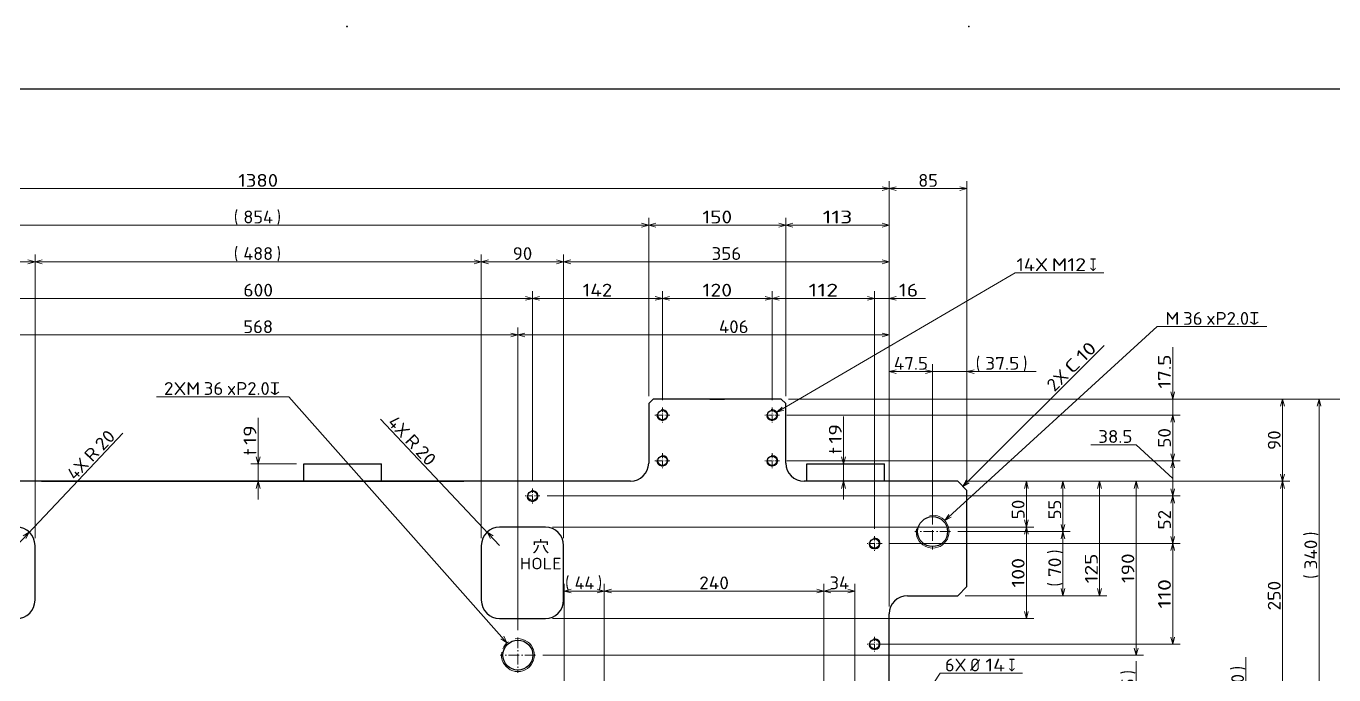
# Model space of a CAD drawing. Extents: x 0 to 1254, y -12 to 833.
# Drawn here: x 292.3 to 649.8, y 655.8 to 833.1 of the extents above; entities that cross this region are included whole.
import ezdxf
from ezdxf.enums import TextEntityAlignment as Align

# ---------------------------------------------------------------- set-up
doc = ezdxf.new("R2010")
doc.units = 0
doc.linetypes.add('DASHDOT', pattern=[18.5, 12, -3, 0.5, -3])
doc.layers.get('0').update_dxf_attribs({"lineweight": 13})
doc.styles.add('GDT', font='gdt.shx')
doc.styles.get("Standard").update_dxf_attribs({"font": 'isocp.shx'})
doc.dimstyles.get("Standard").update_dxf_attribs({"dimtxt": 2.5, "dimasz": 2.5, "dimexe": 1.25, "dimexo": 0.625, "dimtad": 1, "dimcen": 2.5, "dimadec": 0, "dimazin": 0, "dimtfac": 1, "dimtmove": 0, "dimatfit": 0, "dimfxl": 1, "dimarcsym": 0})

# ---------------------------------------------------------------- blocks, each defined once
blk = doc.blocks.new('*D61')
at = {"color": 7, "lineweight": 13}
blk.add_line((289.717346, 691.196626), (318.688477, 721.839173), dxfattribs=at)
blk.add_lwpolyline([(292.20134, 693.070458), (293.152405, 694.829858), (291.449059, 693.781709)], dxfattribs=at)
for s, rotation, width, p, p2 in [('20', 46.605923, 0.868246, (313.272743, 716.838777), (316.951134, 720.729371)), ('4X', 46.605999, 0.953546, (305.635101, 708.760499), (309.674866, 713.033326)), ('R', 46.605869, 1.078996, (310.361877, 713.75998), (312.585732, 716.112123))]:
    blk.add_text(s, height=3.5, rotation=rotation, dxfattribs=dict(at, width=width)).set_placement(p, p2, align=Align.FIT)
blk = doc.blocks.new('*D62')
at = {"color": 7, "lineweight": 13}
blk.add_line((421.717346, 691.196626), (389.132477, 725.661393), dxfattribs=at)
blk.add_lwpolyline([(419.985634, 693.781709), (418.282288, 694.829858), (419.233353, 693.070458)], dxfattribs=at)
for s, rotation, width, p, p2 in [('4X', 313.394001, 0.953546, (390.869823, 724.551606), (394.909588, 720.278779)), ('R', 313.394131, 1.078996, (395.5966, 719.552125), (397.820454, 717.199983)), ('20', 313.394077, 0.868246, (398.507462, 716.473329), (402.185852, 712.582734))]:
    blk.add_text(s, height=3.5, rotation=rotation, dxfattribs=dict(at, width=width)).set_placement(p, p2, align=Align.FIT)
blk = doc.blocks.new('*D65')
at = {"color": 214, "lineweight": 13}
for p, q in [((497.512207, 727.578828), (562.661072, 765.676393)), ((562.661072, 765.676393), (586.875229, 765.676393))]:
    blk.add_line(p, q, dxfattribs=at)
blk.add_lwpolyline([(498.918533, 729.000871), (497.512207, 727.578828), (499.441147, 728.107179)], dxfattribs=at)
for s, width, p, p2 in [('14X', 0.90998, (563.016266, 766.176393), (571.661072, 766.176393)), ('M12', 0.921945, (572.661072, 766.176393), (582.03418, 766.176393))]:
    blk.add_text(s, height=3.5, dxfattribs=dict(at, width=width)).set_placement(p, p2, align=Align.FIT)
at = {"color": 214, "lineweight": 13, "style": 'GDT', "width": 0.52601}
blk.add_text('x', height=3.5, dxfattribs=at).set_placement((583.034195, 766.176393), (584.875229, 766.176393), align=Align.FIT)
blk = doc.blocks.new('*D70')
at = {"color": 214, "lineweight": 13}
for p, q in [((543.416321, 697.979981), (601.484009, 750.970689)), ((601.484009, 750.970689), (631.44458, 750.970689))]:
    blk.add_line(p, q, dxfattribs=at)
blk.add_lwpolyline([(544.49437, 699.664552), (543.416321, 697.979981), (545.19223, 698.899842)], dxfattribs=at)
for s, width, p, p2 in [('M', 1.15318, (603.715393, 751.470689), (607.559326, 751.470689)), ('36', 0.868247, (608.559326, 751.470689), (613.913513, 751.470689)), ('xP2.0↧', 0.84647, (614.913513, 751.470689), (629.44458, 751.470689))]:
    blk.add_text(s, height=3.5, dxfattribs=dict(at, width=width)).set_placement(p, p2, align=Align.FIT)
blk = doc.blocks.new('*D74')
at = {"color": 214, "lineweight": 13}
for p, q in [((364.05539, 731.809876), (327.939438, 731.809876)), ((423.730515, 664.562463), (364.05539, 731.809876))]:
    blk.add_line(p, q, dxfattribs=at)
blk.add_lwpolyline([(422.061096, 665.663835), (423.730515, 664.562463), (422.835442, 666.350991)], dxfattribs=at)
blk.add_arc((426.717346, 661.196626), 4.5, 125.464797, 157.050528, dxfattribs=at)
for s, width, p, p2 in [('2XM', 0.989913, (329.939438, 732.309876), (339.83857, 732.309876)), ('36', 0.868247, (340.838571, 732.309876), (346.192761, 732.309876)), ('xP2.0↧', 0.84647, (347.192761, 732.309876), (361.72383, 732.309876))]:
    blk.add_text(s, height=3.5, dxfattribs=dict(at, width=width)).set_placement(p, p2, align=Align.FIT)
blk = doc.blocks.new('*D87')
at = {"color": 7, "lineweight": 13}
for p, q in [((355.717346, 703.696626), (355.717346, 726.017213)), ((366.217346, 713.446626), (353.717346, 713.446626))]:
    blk.add_line(p, q, dxfattribs=at)
for points in [[(355.199708, 715.37848), (355.717346, 713.446626), (356.234984, 715.37848)], [(356.234984, 706.764771), (355.717346, 708.696626), (355.199708, 706.764771)]]:
    blk.add_lwpolyline(points, dxfattribs=at)
for s, width, p, p2 in [('19', 0.892365, (355.217346, 718.663026), (355.217346, 724.017213)), ('t', 1.09248, (355.217346, 715.842225), (355.217346, 717.663026))]:
    blk.add_text(s, height=3.5, rotation=90.000003, dxfattribs=dict(at, width=width)).set_placement(p, p2, align=Align.FIT)
blk = doc.blocks.new('*D88')
at = {"color": 7, "lineweight": 13}
blk.add_line((515.717346, 703.696626), (515.717346, 726.370057), dxfattribs=at)
for points in [[(515.199707, 715.37848), (515.717346, 713.446626), (516.234985, 715.37848)], [(516.234985, 706.764771), (515.717346, 708.696626), (515.199707, 706.764771)]]:
    blk.add_lwpolyline(points, dxfattribs=at)
for s, width, p, p2 in [('19', 0.892365, (515.217346, 719.01587), (515.217346, 724.370057)), ('t', 1.09248, (515.217346, 716.195069), (515.217346, 718.01587))]:
    blk.add_text(s, height=3.5, rotation=90, dxfattribs=dict(at, width=width)).set_placement(p, p2, align=Align.FIT)
blk = doc.blocks.new('*D96')
at = {"color": 7, "lineweight": 13}
for p, q in [((515.298691, 615.162198), (542.111679, 656.252458)), ((542.111679, 656.252458), (564.68367, 656.252458))]:
    blk.add_line(p, q, dxfattribs=at)
blk.add_lwpolyline([(515.920898, 617.062947), (515.298691, 615.162198), (516.787918, 616.49719)], dxfattribs=at)
for s, width, p, p2 in [('6X', 0.953544, (543.460693, 656.752458), (549.340881, 656.752458)), ('14', 0.845398, (554.488434, 656.752458), (559.842621, 656.752458))]:
    blk.add_text(s, height=3.5, dxfattribs=dict(at, width=width)).set_placement(p, p2, align=Align.FIT)
blk.add_text('%%c', height=3.5, dxfattribs=at).set_placement((550.340881, 656.752458))
at = {"color": 7, "lineweight": 13, "style": 'GDT', "width": 0.52601}
blk.add_text('x', height=3.5, dxfattribs=at).set_placement((560.842636, 656.752458), (562.68367, 656.752458), align=Align.FIT)
blk = doc.blocks.new('*D101')
at = {"color": 7, "lineweight": 13}
for p, q in [((183.217346, 674.452394), (183.217346, 790.696626)), ((528.217346, 674.446626), (528.217346, 790.696626)), ((183.217346, 788.696626), (528.217346, 788.696626))]:
    blk.add_line(p, q, dxfattribs=at)
for points in [[(185.1492, 789.214265), (183.217346, 788.696626), (185.1492, 788.178987)], [(526.285492, 788.178987), (528.217346, 788.696626), (526.285492, 789.214265)]]:
    blk.add_lwpolyline(points, dxfattribs=at)
at = {"color": 7, "lineweight": 13, "width": 0.848056}
blk.add_text('1380', height=3.5, dxfattribs=at).set_placement((350.275656, 789.196626), (361.159037, 789.196626), align=Align.FIT)
blk = doc.blocks.new('*D102')
at = {"color": 7, "lineweight": 13}
for p, q in [((528.217346, 674.446626), (528.217346, 790.696626)), ((549.467346, 708.196626), (549.467346, 790.696626)), ((528.217346, 788.696626), (549.467346, 788.696626))]:
    blk.add_line(p, q, dxfattribs=at)
for points in [[(530.1492, 789.214265), (528.217346, 788.696626), (530.1492, 788.178987)], [(547.535492, 788.178987), (549.467346, 788.696626), (547.535492, 789.214265)]]:
    blk.add_lwpolyline(points, dxfattribs=at)
at = {"color": 7, "lineweight": 13, "width": 0.868247}
blk.add_text('85', height=3.5, dxfattribs=at).set_placement((536.165253, 789.196626), (541.51944, 789.196626), align=Align.FIT)
blk = doc.blocks.new('*D108')
at = {"color": 7, "lineweight": 13}
for p, q in [((500.717346, 731.196626), (647.717346, 731.196626)), ((645.717346, 646.196626), (645.717346, 731.196626)), ((530.217346, 646.196626), (647.717346, 646.196626))]:
    blk.add_line(p, q, dxfattribs=at)
for points in [[(646.234985, 729.264771), (645.717346, 731.196626), (645.199707, 729.264771)], [(645.199707, 648.12848), (645.717346, 646.196626), (646.234985, 648.12848)]]:
    blk.add_lwpolyline(points, dxfattribs=at)
for s, p in [(')', (645.217346, 693.756021)), ('(', (645.217346, 682.059197))]:
    blk.add_text(s, height=3.5, rotation=90.000003, dxfattribs=at).set_placement(p)
at = {"color": 7, "lineweight": 13, "width": 0.854609}
blk.add_text('340', height=3.5, rotation=90, dxfattribs=at).set_placement((645.217346, 684.637231), (645.217346, 692.756021), align=Align.FIT)
blk = doc.blocks.new('*D112')
at = {"color": 7, "lineweight": 13}
for p, q in [((625.717346, 631.196626), (625.717346, 660.638398)), ((530.217346, 646.196626), (627.717346, 646.196626)), ((550.217346, 636.196626), (627.717346, 636.196626))]:
    blk.add_line(p, q, dxfattribs=at)
for points in [[(625.199707, 648.12848), (625.717346, 646.196626), (626.234985, 648.12848)], [(626.234985, 634.264771), (625.717346, 636.196626), (625.199707, 634.264771)]]:
    blk.add_lwpolyline(points, dxfattribs=at)
for s, p in [(')', (625.217346, 657.060365)), ('(', (625.217346, 648.128144))]:
    blk.add_text(s, height=3.5, rotation=90.000003, dxfattribs=at).set_placement(p)
at = {"color": 7, "lineweight": 13, "width": 0.868247}
blk.add_text('40', height=3.5, rotation=90, dxfattribs=at).set_placement((625.217346, 650.706178), (625.217346, 656.060365), align=Align.FIT)
blk = doc.blocks.new('*D122')
at = {"color": 7, "lineweight": 13}
for p, q in [((548.967346, 708.696626), (637.717346, 708.696626)), ((635.717346, 646.196626), (635.717346, 708.696626)), ((530.217346, 646.196626), (637.717346, 646.196626))]:
    blk.add_line(p, q, dxfattribs=at)
for points in [[(636.234985, 706.764771), (635.717346, 708.696626), (635.199707, 706.764771)], [(635.199707, 648.12848), (635.717346, 646.196626), (636.234985, 648.12848)]]:
    blk.add_lwpolyline(points, dxfattribs=at)
at = {"color": 7, "lineweight": 13, "width": 0.854609}
blk.add_text('250', height=3.5, rotation=90, dxfattribs=at).set_placement((635.217346, 673.387231), (635.217346, 681.506021), align=Align.FIT)
blk = doc.blocks.new('*D123')
at = {"color": 7, "lineweight": 13}
for p, q in [((500.717346, 731.196626), (637.717346, 731.196626)), ((635.717346, 708.696626), (635.717346, 731.196626)), ((548.967346, 708.696626), (637.717346, 708.696626))]:
    blk.add_line(p, q, dxfattribs=at)
for points in [[(636.234985, 729.264771), (635.717346, 731.196626), (635.199707, 729.264771)], [(635.199707, 710.62848), (635.717346, 708.696626), (636.234985, 710.62848)]]:
    blk.add_lwpolyline(points, dxfattribs=at)
at = {"color": 7, "lineweight": 13, "width": 0.868247}
blk.add_text('90', height=3.5, rotation=90, dxfattribs=at).set_placement((635.217346, 717.269532), (635.217346, 722.623719), align=Align.FIT)
blk = doc.blocks.new('*D175')
at = {"color": 7, "lineweight": 13}
for p, q in [((248.967346, 731.946626), (248.967346, 780.696626)), ((462.467346, 731.946626), (462.467346, 780.696626)), ((248.967346, 778.696626), (462.467346, 778.696626))]:
    blk.add_line(p, q, dxfattribs=at)
for points in [[(250.8992, 779.214265), (248.967346, 778.696626), (250.8992, 778.178987)], [(460.535492, 778.178987), (462.467346, 778.696626), (460.535492, 779.214265)]]:
    blk.add_lwpolyline(points, dxfattribs=at)
for s, p in [('(', (349.079919, 779.196626)), (')', (360.776739, 779.196626))]:
    blk.add_text(s, height=3.5, dxfattribs=at).set_placement(p)
at = {"color": 7, "lineweight": 13, "width": 0.839874}
blk.add_text('854', height=3.5, dxfattribs=at).set_placement((351.657953, 779.196626), (359.776739, 779.196626), align=Align.FIT)
blk = doc.blocks.new('*D176')
at = {"color": 7, "lineweight": 13}
for p, q in [((462.467346, 731.946626), (462.467346, 780.696626)), ((499.967346, 731.946626), (499.967346, 780.696626)), ((462.467346, 778.696626), (499.967346, 778.696626))]:
    blk.add_line(p, q, dxfattribs=at)
for points in [[(464.3992, 779.214265), (462.467346, 778.696626), (464.3992, 778.178987)], [(498.035492, 778.178987), (499.967346, 778.696626), (498.035492, 779.214265)]]:
    blk.add_lwpolyline(points, dxfattribs=at)
at = {"color": 7, "lineweight": 13, "width": 0.854609}
blk.add_text('150', height=3.5, dxfattribs=at).set_placement((477.157951, 779.196626), (485.276733, 779.196626), align=Align.FIT)
blk = doc.blocks.new('*D177')
at = {"color": 7, "lineweight": 13}
for p, q in [((499.967346, 731.946626), (499.967346, 780.696626)), ((528.217346, 674.446626), (528.217346, 780.696626)), ((499.967346, 778.696626), (528.217346, 778.696626))]:
    blk.add_line(p, q, dxfattribs=at)
for points in [[(501.8992, 779.214265), (499.967346, 778.696626), (501.8992, 778.178987)], [(526.285492, 778.178987), (528.217346, 778.696626), (526.285492, 779.214265)]]:
    blk.add_lwpolyline(points, dxfattribs=at)
at = {"color": 7, "lineweight": 13, "width": 0.854608}
blk.add_text('113', height=3.5, dxfattribs=at).set_placement((510.032959, 779.196626), (518.151733, 779.196626), align=Align.FIT)
blk = doc.blocks.new('*D178')
at = {"color": 7, "lineweight": 13}
for p, q in [((500.717346, 731.196626), (657.717346, 731.196626)), ((655.717346, 413.696626), (655.717346, 731.196626)), ((468.967346, 413.696626), (657.717346, 413.696626))]:
    blk.add_line(p, q, dxfattribs=at)
for points in [[(656.234985, 729.264771), (655.717346, 731.196626), (655.199707, 729.264771)], [(655.199707, 415.62848), (655.717346, 413.696626), (656.234985, 415.62848)]]:
    blk.add_lwpolyline(points, dxfattribs=at)
at = {"color": 7, "lineweight": 13, "width": 0.848056}
blk.add_text('1270', height=3.5, rotation=90, dxfattribs=at).set_placement((655.217346, 567.004935), (655.217346, 577.888316), align=Align.FIT)
blk = doc.blocks.new('*D179')
at = {"color": 7, "lineweight": 13}
for p, q in [((548.967346, 708.696626), (587.717346, 708.696626)), ((585.717346, 677.446626), (585.717346, 708.696626)), ((548.967346, 677.446626), (587.717346, 677.446626))]:
    blk.add_line(p, q, dxfattribs=at)
for points in [[(586.234985, 706.764771), (585.717346, 708.696626), (585.199707, 706.764771)], [(585.199707, 679.37848), (585.717346, 677.446626), (586.234985, 679.37848)]]:
    blk.add_lwpolyline(points, dxfattribs=at)
at = {"color": 7, "lineweight": 13, "width": 0.854609}
blk.add_text('125', height=3.5, rotation=90, dxfattribs=at).set_placement((585.217346, 680.833764), (585.217346, 688.952554), align=Align.FIT)
blk = doc.blocks.new('*D181')
at = {"color": 7, "lineweight": 13}
for p, q in [((548.967346, 708.696626), (577.717346, 708.696626)), ((575.717346, 694.946626), (575.717346, 708.696626)), ((546.93634, 694.946626), (577.717346, 694.946626))]:
    blk.add_line(p, q, dxfattribs=at)
for points in [[(576.234985, 706.764771), (575.717346, 708.696626), (575.199707, 706.764771)], [(575.199707, 696.87848), (575.717346, 694.946626), (576.234985, 696.87848)]]:
    blk.add_lwpolyline(points, dxfattribs=at)
at = {"color": 7, "lineweight": 13, "width": 0.868247}
blk.add_text('55', height=3.5, rotation=90, dxfattribs=at).set_placement((575.217346, 698.309327), (575.217346, 703.663514), align=Align.FIT)
blk = doc.blocks.new('*D182')
at = {"color": 7, "lineweight": 13}
for p, q in [((546.93634, 694.946626), (577.717346, 694.946626)), ((575.717346, 677.446626), (575.717346, 694.946626)), ((548.967346, 677.446626), (577.717346, 677.446626))]:
    blk.add_line(p, q, dxfattribs=at)
for points in [[(576.234985, 693.014771), (575.717346, 694.946626), (575.199707, 693.014771)], [(575.199707, 679.37848), (575.717346, 677.446626), (576.234985, 679.37848)]]:
    blk.add_lwpolyline(points, dxfattribs=at)
for s, p in [(')', (575.217346, 688.867982)), ('(', (575.217346, 679.935761))]:
    blk.add_text(s, height=3.5, rotation=90.000003, dxfattribs=at).set_placement(p)
at = {"color": 7, "lineweight": 13, "width": 0.868247}
blk.add_text('70', height=3.5, rotation=90, dxfattribs=at).set_placement((575.217346, 682.513795), (575.217346, 687.867982), align=Align.FIT)
blk = doc.blocks.new('*D183')
at = {"color": 7, "lineweight": 13}
for p, q in [((528.217346, 674.446626), (528.217346, 740.696626)), ((540.092346, 701.79062), (540.092346, 740.696626)), ((528.217346, 738.696626), (540.092346, 738.696626))]:
    blk.add_line(p, q, dxfattribs=at)
for points in [[(530.1492, 739.214265), (528.217346, 738.696626), (530.1492, 738.178987)], [(538.160492, 738.178987), (540.092346, 738.696626), (538.160492, 739.214265)]]:
    blk.add_lwpolyline(points, dxfattribs=at)
at = {"color": 7, "lineweight": 13, "width": 0.836937}
blk.add_text('47.5', height=3.5, dxfattribs=at).set_placement((529.481949, 739.196626), (538.827744, 739.196626), align=Align.FIT)
blk = doc.blocks.new('*D184')
at = {"color": 7, "lineweight": 13}
for p, q in [((540.092346, 696.946626), (540.092346, 740.696626)), ((549.467346, 708.196626), (549.467346, 740.696626)), ((535.092346, 738.696626), (568.39119, 738.696626))]:
    blk.add_line(p, q, dxfattribs=at)
for points in [[(538.160492, 738.178987), (540.092346, 738.696626), (538.160492, 739.214265)], [(551.3992, 739.214265), (549.467346, 738.696626), (551.3992, 738.178987)]]:
    blk.add_lwpolyline(points, dxfattribs=at)
for s, p in [('(', (551.889313, 739.196626)), (')', (564.813156, 739.196626))]:
    blk.add_text(s, height=3.5, dxfattribs=at).set_placement(p)
at = {"color": 7, "lineweight": 13, "width": 0.836937}
blk.add_text('37.5', height=3.5, dxfattribs=at).set_placement((554.467346, 739.196626), (563.813141, 739.196626), align=Align.FIT)
blk = doc.blocks.new('*D190')
at = {"color": 7, "lineweight": 13}
for p, q in [((272.217346, 693.196626), (272.217346, 770.696626)), ((272.217346, 768.696626), (294.717346, 768.696626)), ((294.717346, 693.196626), (294.717346, 770.696626))]:
    blk.add_line(p, q, dxfattribs=at)
for points in [[(274.1492, 769.214265), (272.217346, 768.696626), (274.1492, 768.178987)], [(292.785496, 768.178987), (294.717346, 768.696626), (292.785496, 769.214265)]]:
    blk.add_lwpolyline(points, dxfattribs=at)
at = {"color": 7, "lineweight": 13, "width": 0.868247}
blk.add_text('90', height=3.5, dxfattribs=at).set_placement((280.790253, 769.196626), (286.14444, 769.196626), align=Align.FIT)
blk = doc.blocks.new('*D191')
at = {"color": 7, "lineweight": 13}
for p, q in [((294.717346, 693.196626), (294.717346, 770.696626)), ((294.717346, 768.696626), (416.717346, 768.696626)), ((416.717346, 693.196626), (416.717346, 770.696626))]:
    blk.add_line(p, q, dxfattribs=at)
for points in [[(296.649197, 769.214265), (294.717346, 768.696626), (296.649197, 768.178987)], [(414.785496, 768.178987), (416.717346, 768.696626), (414.785496, 769.214265)]]:
    blk.add_lwpolyline(points, dxfattribs=at)
for s, p in [('(', (349.079919, 769.196626)), (')', (360.776739, 769.196626))]:
    blk.add_text(s, height=3.5, dxfattribs=at).set_placement(p)
at = {"color": 7, "lineweight": 13, "width": 0.854609}
blk.add_text('488', height=3.5, dxfattribs=at).set_placement((351.657953, 769.196626), (359.776739, 769.196626), align=Align.FIT)
blk = doc.blocks.new('*D192')
at = {"color": 7, "lineweight": 13}
for p, q in [((416.717346, 693.196626), (416.717346, 770.696626)), ((416.717346, 768.696626), (439.217346, 768.696626)), ((439.217346, 693.196626), (439.217346, 770.696626))]:
    blk.add_line(p, q, dxfattribs=at)
for points in [[(418.649197, 769.214265), (416.717346, 768.696626), (418.649197, 768.178987)], [(437.285492, 768.178987), (439.217346, 768.696626), (437.285492, 769.214265)]]:
    blk.add_lwpolyline(points, dxfattribs=at)
at = {"color": 7, "lineweight": 13, "width": 0.868247}
blk.add_text('90', height=3.5, dxfattribs=at).set_placement((425.290253, 769.196626), (430.64444, 769.196626), align=Align.FIT)
blk = doc.blocks.new('*D193')
at = {"color": 7, "lineweight": 13}
for p, q in [((439.217346, 693.196626), (439.217346, 770.696626)), ((439.217346, 768.696626), (528.217346, 768.696626)), ((528.217346, 674.446626), (528.217346, 770.696626))]:
    blk.add_line(p, q, dxfattribs=at)
for points in [[(441.1492, 769.214265), (439.217346, 768.696626), (441.1492, 768.178987)], [(526.285492, 768.178987), (528.217346, 768.696626), (526.285492, 769.214265)]]:
    blk.add_lwpolyline(points, dxfattribs=at)
at = {"color": 7, "lineweight": 13, "width": 0.854609}
blk.add_text('356', height=3.5, dxfattribs=at).set_placement((479.657951, 769.196626), (487.776733, 769.196626), align=Align.FIT)
blk = doc.blocks.new('*D196')
at = {"color": 7, "lineweight": 13}
for p, q in [((548.967346, 708.696626), (567.717346, 708.696626)), ((565.717346, 696.196626), (565.717346, 708.696626)), ((436.217346, 696.196626), (567.717346, 696.196626))]:
    blk.add_line(p, q, dxfattribs=at)
for points in [[(566.234985, 706.764771), (565.717346, 708.696626), (565.199707, 706.764771)], [(565.199707, 698.12848), (565.717346, 696.196626), (566.234985, 698.12848)]]:
    blk.add_lwpolyline(points, dxfattribs=at)
at = {"color": 7, "lineweight": 13, "width": 0.868247}
blk.add_text('50', height=3.5, rotation=90, dxfattribs=at).set_placement((565.217346, 698.329286), (565.217346, 703.683473), align=Align.FIT)
blk = doc.blocks.new('*D197')
at = {"color": 7, "lineweight": 13}
for p, q in [((436.217346, 696.196626), (567.717346, 696.196626)), ((565.717346, 671.196626), (565.717346, 696.196626)), ((436.217346, 671.196626), (567.717346, 671.196626))]:
    blk.add_line(p, q, dxfattribs=at)
for points in [[(566.234985, 694.264771), (565.717346, 696.196626), (565.199707, 694.264771)], [(565.199707, 673.12848), (565.717346, 671.196626), (566.234985, 673.12848)]]:
    blk.add_lwpolyline(points, dxfattribs=at)
at = {"color": 7, "lineweight": 13, "width": 0.854609}
blk.add_text('100', height=3.5, rotation=90, dxfattribs=at).set_placement((565.217346, 679.637231), (565.217346, 687.756021), align=Align.FIT)
blk = doc.blocks.new('*D203')
at = {"color": 7, "lineweight": 13}
for p, q in [((284.717346, 668.040627), (284.717346, 750.696626)), ((284.717346, 748.696626), (426.717346, 748.696626)), ((426.717346, 668.040627), (426.717346, 750.696626))]:
    blk.add_line(p, q, dxfattribs=at)
for points in [[(286.6492, 749.214265), (284.717346, 748.696626), (286.6492, 748.178987)], [(424.785492, 748.178987), (426.717346, 748.696626), (424.785492, 749.214265)]]:
    blk.add_lwpolyline(points, dxfattribs=at)
at = {"color": 7, "lineweight": 13, "width": 0.854609}
blk.add_text('568', height=3.5, dxfattribs=at).set_placement((351.657953, 749.196626), (359.776739, 749.196626), align=Align.FIT)
blk = doc.blocks.new('*D204')
at = {"color": 7, "lineweight": 13}
for p, q in [((426.717346, 668.040627), (426.717346, 750.696626)), ((426.717346, 748.696626), (528.217346, 748.696626)), ((528.217346, 674.446626), (528.217346, 750.696626))]:
    blk.add_line(p, q, dxfattribs=at)
for points in [[(428.6492, 749.214265), (426.717346, 748.696626), (428.6492, 748.178987)], [(526.285492, 748.178987), (528.217346, 748.696626), (526.285492, 749.214265)]]:
    blk.add_lwpolyline(points, dxfattribs=at)
at = {"color": 7, "lineweight": 13, "width": 0.854609}
blk.add_text('406', height=3.5, dxfattribs=at).set_placement((481.657951, 749.196626), (489.776733, 749.196626), align=Align.FIT)
blk = doc.blocks.new('*D205')
at = {"color": 7, "lineweight": 13}
for p, q in [((548.967346, 708.696626), (597.717346, 708.696626)), ((595.717346, 661.196626), (595.717346, 708.696626)), ((433.561348, 661.196626), (597.717346, 661.196626))]:
    blk.add_line(p, q, dxfattribs=at)
for points in [[(596.234985, 706.764771), (595.717346, 708.696626), (595.199707, 706.764771)], [(595.199707, 663.12848), (595.717346, 661.196626), (596.234985, 663.12848)]]:
    blk.add_lwpolyline(points, dxfattribs=at)
at = {"color": 7, "lineweight": 13, "width": 0.854609}
blk.add_text('190', height=3.5, rotation=90, dxfattribs=at).set_placement((595.217346, 680.887231), (595.217346, 689.006021), align=Align.FIT)
blk = doc.blocks.new('*D206')
at = {"color": 7, "lineweight": 13}
for p, q in [((466.217346, 730.859132), (466.217346, 760.696626)), ((466.217346, 758.696626), (496.217346, 758.696626)), ((496.217346, 730.859132), (496.217346, 760.696626))]:
    blk.add_line(p, q, dxfattribs=at)
for points in [[(468.1492, 759.214265), (466.217346, 758.696626), (468.1492, 758.178987)], [(494.285492, 758.178987), (496.217346, 758.696626), (494.285492, 759.214265)]]:
    blk.add_lwpolyline(points, dxfattribs=at)
at = {"color": 7, "lineweight": 13, "width": 0.854609}
blk.add_text('120', height=3.5, dxfattribs=at).set_placement((477.157951, 759.196626), (485.276733, 759.196626), align=Align.FIT)
blk = doc.blocks.new('*D207')
at = {"color": 7, "lineweight": 13}
for p, q in [((496.217346, 730.859132), (496.217346, 760.696626)), ((496.217346, 758.696626), (524.217346, 758.696626)), ((524.217346, 695.734124), (524.217346, 760.696626))]:
    blk.add_line(p, q, dxfattribs=at)
for points in [[(498.1492, 759.214265), (496.217346, 758.696626), (498.1492, 758.178987)], [(522.285492, 758.178987), (524.217346, 758.696626), (522.285492, 759.214265)]]:
    blk.add_lwpolyline(points, dxfattribs=at)
at = {"color": 7, "lineweight": 13, "width": 0.854608}
blk.add_text('112', height=3.5, dxfattribs=at).set_placement((506.157959, 759.196626), (514.276733, 759.196626), align=Align.FIT)
blk = doc.blocks.new('*D208')
at = {"color": 7, "lineweight": 13}
for p, q in [((519.217346, 758.696626), (538.17157, 758.696626)), ((524.217346, 695.734124), (524.217346, 760.696626)), ((528.217346, 674.446626), (528.217346, 760.696626))]:
    blk.add_line(p, q, dxfattribs=at)
for points in [[(522.285492, 758.178987), (524.217346, 758.696626), (522.285492, 759.214265)], [(530.1492, 759.214265), (528.217346, 758.696626), (530.1492, 758.178987)]]:
    blk.add_lwpolyline(points, dxfattribs=at)
at = {"color": 7, "lineweight": 13, "width": 0.868247}
blk.add_text('16', height=3.5, dxfattribs=at).set_placement((530.817383, 759.196626), (536.17157, 759.196626), align=Align.FIT)
blk = doc.blocks.new('*D209')
at = {"color": 7, "lineweight": 13}
for p, q in [((430.717346, 708.734132), (430.717346, 760.696626)), ((430.717346, 758.696626), (466.217346, 758.696626)), ((466.217346, 730.859132), (466.217346, 760.696626))]:
    blk.add_line(p, q, dxfattribs=at)
for points in [[(432.6492, 759.214265), (430.717346, 758.696626), (432.6492, 758.178987)], [(464.285492, 758.178987), (466.217346, 758.696626), (464.285492, 759.214265)]]:
    blk.add_lwpolyline(points, dxfattribs=at)
at = {"color": 7, "lineweight": 13, "width": 0.854609}
blk.add_text('142', height=3.5, dxfattribs=at).set_placement((444.407951, 759.196626), (452.526741, 759.196626), align=Align.FIT)
blk = doc.blocks.new('*D210')
at = {"color": 7, "lineweight": 13}
for p, q in [((280.717346, 708.734132), (280.717346, 760.696626)), ((280.717346, 758.696626), (430.717346, 758.696626)), ((430.717346, 708.734132), (430.717346, 760.696626))]:
    blk.add_line(p, q, dxfattribs=at)
for points in [[(282.6492, 759.214265), (280.717346, 758.696626), (282.6492, 758.178987)], [(428.785492, 758.178987), (430.717346, 758.696626), (428.785492, 759.214265)]]:
    blk.add_lwpolyline(points, dxfattribs=at)
at = {"color": 7, "lineweight": 13, "width": 0.854609}
blk.add_text('600', height=3.5, dxfattribs=at).set_placement((351.657953, 759.196626), (359.776739, 759.196626), align=Align.FIT)
blk = doc.blocks.new('*D215')
at = {"color": 7, "lineweight": 13}
for p, q in [((605.717346, 721.821626), (605.717346, 745.369523)), ((500.717346, 731.196626), (607.717346, 731.196626)), ((500.254852, 726.821626), (607.717346, 726.821626))]:
    blk.add_line(p, q, dxfattribs=at)
for points in [[(605.199707, 733.12848), (605.717346, 731.196626), (606.234985, 733.12848)], [(606.234985, 724.889771), (605.717346, 726.821626), (605.199707, 724.889771)]]:
    blk.add_lwpolyline(points, dxfattribs=at)
at = {"color": 7, "lineweight": 13, "width": 0.836937}
blk.add_text('17.5', height=3.5, rotation=90, dxfattribs=at).set_placement((605.217346, 734.023728), (605.217346, 743.369523), align=Align.FIT)
blk = doc.blocks.new('*D216')
at = {"color": 7, "lineweight": 13}
for p, q in [((500.254852, 726.821626), (607.717346, 726.821626)), ((605.717346, 714.321626), (605.717346, 726.821626)), ((500.254852, 714.321626), (607.717346, 714.321626))]:
    blk.add_line(p, q, dxfattribs=at)
for points in [[(606.234985, 724.889771), (605.717346, 726.821626), (605.199707, 724.889771)], [(605.199707, 716.25348), (605.717346, 714.321626), (606.234985, 716.25348)]]:
    blk.add_lwpolyline(points, dxfattribs=at)
at = {"color": 7, "lineweight": 13, "width": 0.868247}
blk.add_text('50', height=3.5, rotation=90, dxfattribs=at).set_placement((605.217346, 717.894532), (605.217346, 723.248719), align=Align.FIT)
blk = doc.blocks.new('*D217')
at = {"color": 7, "lineweight": 13}
for p, q in [((595.717346, 718.696626), (583.371536, 718.696626)), ((605.717346, 709.509126), (595.717346, 718.696626)), ((500.254852, 714.321626), (607.717346, 714.321626)), ((605.717346, 704.696626), (605.717346, 714.321626)), ((434.754845, 704.696626), (607.717346, 704.696626))]:
    blk.add_line(p, q, dxfattribs=at)
for points in [[(606.234985, 712.389771), (605.717346, 714.321626), (605.199707, 712.389771)], [(605.199707, 706.62848), (605.717346, 704.696626), (606.234985, 706.62848)]]:
    blk.add_lwpolyline(points, dxfattribs=at)
at = {"color": 7, "lineweight": 13, "width": 0.836937}
blk.add_text('38.5', height=3.5, dxfattribs=at).set_placement((585.371552, 719.196626), (594.717346, 719.196626), align=Align.FIT)
blk = doc.blocks.new('*D218')
at = {"color": 7, "lineweight": 13}
for p, q in [((434.754845, 704.696626), (607.717346, 704.696626)), ((605.717346, 691.696626), (605.717346, 704.696626)), ((528.254852, 691.696626), (607.717346, 691.696626))]:
    blk.add_line(p, q, dxfattribs=at)
for points in [[(606.234985, 702.764771), (605.717346, 704.696626), (605.199707, 702.764771)], [(605.199707, 693.62848), (605.717346, 691.696626), (606.234985, 693.62848)]]:
    blk.add_lwpolyline(points, dxfattribs=at)
at = {"color": 7, "lineweight": 13, "width": 0.868247}
blk.add_text('52', height=3.5, rotation=90, dxfattribs=at).set_placement((605.217346, 695.519532), (605.217346, 700.873719), align=Align.FIT)
blk = doc.blocks.new('*D219')
at = {"color": 7, "lineweight": 13}
for p, q in [((528.254852, 691.696626), (607.717346, 691.696626)), ((605.717346, 664.196626), (605.717346, 691.696626)), ((526.217346, 664.196626), (607.717346, 664.196626))]:
    blk.add_line(p, q, dxfattribs=at)
for points in [[(606.234985, 689.764771), (605.717346, 691.696626), (605.199707, 689.764771)], [(605.199707, 666.12848), (605.717346, 664.196626), (606.234985, 666.12848)]]:
    blk.add_lwpolyline(points, dxfattribs=at)
at = {"color": 7, "lineweight": 13, "width": 0.854609}
blk.add_text('110', height=3.5, rotation=90, dxfattribs=at).set_placement((605.217346, 673.887231), (605.217346, 682.006021), align=Align.FIT)
blk = doc.blocks.new('*D237')
at = {"color": 7, "lineweight": 13}
for p, q in [((595.717346, 627.446626), (595.717346, 659.50998)), ((550.217346, 636.196626), (597.717346, 636.196626)), ((550.254852, 632.446626), (597.717346, 632.446626))]:
    blk.add_line(p, q, dxfattribs=at)
for points in [[(595.199707, 638.12848), (595.717346, 636.196626), (596.234985, 638.12848)], [(596.234985, 630.514775), (595.717346, 632.446626), (595.199707, 630.514775)]]:
    blk.add_lwpolyline(points, dxfattribs=at)
for s, p in [(')', (595.217346, 655.931947)), ('(', (595.217346, 646.999726))]:
    blk.add_text(s, height=3.5, rotation=90.000003, dxfattribs=at).set_placement(p)
at = {"color": 7, "lineweight": 13, "width": 0.868247}
blk.add_text('15', height=3.5, rotation=90, dxfattribs=at).set_placement((595.217346, 649.57776), (595.217346, 654.931947), align=Align.FIT)
blk = doc.blocks.new('*D265')
at = {"color": 7, "lineweight": 13}
for p, q in [((450.342346, 627.734124), (450.342346, 680.696626)), ((510.342346, 606.484124), (510.342346, 680.696626)), ((450.342346, 678.696626), (510.342346, 678.696626))]:
    blk.add_line(p, q, dxfattribs=at)
for points in [[(452.2742, 679.214265), (450.342346, 678.696626), (452.2742, 678.178987)], [(508.410492, 678.178987), (510.342346, 678.696626), (508.410492, 679.214265)]]:
    blk.add_lwpolyline(points, dxfattribs=at)
at = {"color": 7, "lineweight": 13, "width": 0.854609}
blk.add_text('240', height=3.5, dxfattribs=at).set_placement((476.282951, 679.196626), (484.401733, 679.196626), align=Align.FIT)
blk = doc.blocks.new('*D266')
at = {"color": 7, "lineweight": 13}
for p, q in [((510.342346, 606.484124), (510.342346, 680.696626)), ((518.842346, 648.196626), (518.842346, 680.696626)), ((510.342346, 678.696626), (518.842346, 678.696626))]:
    blk.add_line(p, q, dxfattribs=at)
for points in [[(512.2742, 679.214265), (510.342346, 678.696626), (512.2742, 678.178987)], [(516.910492, 678.178987), (518.842346, 678.696626), (516.910492, 679.214265)]]:
    blk.add_lwpolyline(points, dxfattribs=at)
at = {"color": 7, "lineweight": 13, "width": 0.845398}
blk.add_text('34', height=3.5, dxfattribs=at).set_placement((511.915253, 679.196626), (517.26944, 679.196626), align=Align.FIT)
blk = doc.blocks.new('*D267')
at = {"color": 7, "lineweight": 13}
for p, q in [((439.342346, 648.196626), (439.342346, 680.696626)), ((450.342346, 627.734124), (450.342346, 680.696626)), ((439.342346, 678.696626), (450.342346, 678.696626))]:
    blk.add_line(p, q, dxfattribs=at)
for points in [[(441.2742, 679.214265), (439.342346, 678.696626), (441.2742, 678.178987)], [(448.410492, 678.178987), (450.342346, 678.696626), (448.410492, 679.214265)]]:
    blk.add_lwpolyline(points, dxfattribs=at)
for s, p in [('(', (439.634827, 679.196626)), (')', (448.567047, 679.196626))]:
    blk.add_text(s, height=3.5, dxfattribs=at).set_placement(p)
at = {"color": 7, "lineweight": 13, "width": 0.845398}
blk.add_text('44', height=3.5, dxfattribs=at).set_placement((442.21286, 679.196626), (447.567047, 679.196626), align=Align.FIT)

msp = doc.modelspace()

# ---------------------------------------------------------------- linework, layer by layer
at = {"color": 7, "lineweight": 25}
for p, q in [((40, 816), (1164, 816)), ((463.7173, 731.1966), (462.4673, 729.9466)), ((462.4673, 729.9466), (462.4673, 713.6966)), ((498.7173, 731.1966), (463.7173, 731.1966)), ((479.2173, 731.1966), (483.2173, 731.1966)), ((498.7173, 731.1966), (499.9673, 729.9466)), ((499.9673, 713.6966), (499.9673, 729.9466)), ((368.2173, 708.6966), (368.2173, 713.4466)), ((368.2173, 713.4466), (389.4673, 713.4466)), ((389.4673, 708.6966), (389.4673, 713.4466)), ((505.7173, 708.6966), (505.7173, 713.4466)), ((505.7173, 713.4466), (526.9673, 713.4466)), ((526.9673, 708.6966), (526.9673, 713.4466)), ((457.4673, 708.6966), (253.9673, 708.6966)), ((296.4673, 708.6966), (299.4673, 708.6966)), ((299.4673, 708.6966), (411.9673, 708.6966)), ((414.9673, 708.6966), (411.9673, 708.6966)), ((457.4732, 708.6966), (454.9673, 708.6966)), ((528.2173, 708.6966), (504.9615, 708.6966)), ((528.2173, 708.6966), (504.9673, 708.6966)), ((546.9673, 708.6966), (528.2173, 708.6966)), ((549.4673, 706.1966), (546.9673, 708.6966)), ((549.4673, 679.9466), (549.4673, 706.1966)), ((434.2173, 696.1966), (421.7173, 696.1966)), ((294.7173, 676.1966), (294.7173, 691.1966)), ((416.7173, 691.1966), (416.7173, 676.1966)), ((439.2173, 676.1966), (439.2173, 691.1966)), ((549.4673, 679.9466), (546.9673, 677.4466)), ((533.2173, 677.4466), (546.9673, 677.4466)), ((528.2173, 646.1966), (528.2173, 672.4466)), ((421.7173, 671.1966), (434.2173, 671.1966))]:
    msp.add_line(p, q, dxfattribs=at)
at = {"color": 7, "lineweight": 13}
msp.add_line((548.389, 707.275), (586.9428, 745.8288), dxfattribs=at)
at = {"color": 7, "linetype": 'DASHDOT', "lineweight": 13, "ltscale": 0.101875}
for p, q in [((468.2548, 726.8216), (464.1798, 726.8216)), ((466.2173, 728.8591), (466.2173, 724.7841)), ((498.2549, 726.8216), (494.1798, 726.8216)), ((496.2173, 728.8591), (496.2173, 724.7841)), ((466.2173, 716.3591), (466.2173, 712.2841)), ((496.2173, 716.3591), (496.2173, 712.2841)), ((468.2548, 714.3216), (464.1798, 714.3216)), ((498.2549, 714.3216), (494.1798, 714.3216)), ((432.7548, 704.6966), (428.6798, 704.6966)), ((430.7173, 706.7341), (430.7173, 702.6591)), ((524.2173, 693.7341), (524.2173, 689.6591)), ((526.2549, 691.6966), (522.1798, 691.6966)), ((524.2173, 666.2341), (524.2173, 662.1591)), ((526.2549, 664.1966), (522.1798, 664.1966))]:
    msp.add_line(p, q, dxfattribs=at)
at = {"color": 7, "linetype": 'DASHDOT', "lineweight": 13, "ltscale": 0.2422}
for p, q in [((540.0923, 699.7906), (540.0923, 690.1026)), ((544.9363, 694.9466), (535.2484, 694.9466)), ((426.7173, 666.0406), (426.7173, 656.3526)), ((431.5613, 661.1966), (421.8733, 661.1966))]:
    msp.add_line(p, q, dxfattribs=at)
at = {"color": 7, "lineweight": 13}
msp.add_lwpolyline([(549.389, 709.0071), (548.389, 707.275), (550.121, 708.275)], dxfattribs=at)
for centre in [(380, 833), (550, 833)]:
    msp.add_circle(centre, 0.1, dxfattribs=at)
at = {"color": 7, "lineweight": 25}
for centre, radius in [((466.2173, 726.8216), 1.2875), ((496.2173, 726.8216), 1.2875), ((466.2173, 714.3216), 1.2875), ((496.2173, 714.3216), 1.2875), ((430.7173, 704.6966), 1.2875), ((540.0923, 694.9466), 4.094), ((524.2173, 691.6966), 1.2875), ((426.7173, 661.1966), 4.094), ((524.2173, 664.1966), 1.2875)]:
    msp.add_circle(centre, radius, dxfattribs=at)
at = {"color": 7, "lineweight": 13}
for centre, radius in [((466.2173, 726.8216), 1.5), ((496.2173, 726.8216), 1.5), ((466.2173, 714.3216), 1.5), ((496.2173, 714.3216), 1.5), ((430.7173, 704.6966), 1.5), ((540.0923, 694.9466), 4.5), ((524.2173, 691.6966), 1.5), ((426.7173, 661.1966), 4.5), ((524.2173, 664.1966), 1.5)]:
    msp.add_arc(centre, radius, 169.999993, 100.000014, dxfattribs=at)
at = {"color": 7, "lineweight": 25}
for centre, start, end in [((457.4673, 713.6966), 270, 0), ((504.9673, 713.6966), 180, 270), ((289.7173, 691.1966), 0, 90), ((421.7173, 691.1966), 90, 180), ((434.2173, 691.1966), 0, 90), ((289.7173, 676.1966), 270, 0), ((421.7173, 676.1966), 180, 270), ((434.2173, 676.1966), 270, 0), ((533.2173, 672.4466), 90, 180)]:
    msp.add_arc(centre, 5, start, end, dxfattribs=at)

# ---------------------------------------------------------------- texts
at = {"color": 7, "lineweight": 13}
for s, width, p, p2 in [('10', 0.868246, (581.389, 740.9822), (585.175, 744.7682)), ('C', 1.14643, (578.25, 737.8431), (580.6819, 740.2751)), ('2X', 0.953546, (573.3849, 732.9781), (577.5429, 737.136))]:
    msp.add_text(s, height=3.5, rotation=45, dxfattribs=dict(at, width=width)).set_placement(p, p2, align=Align.FIT)
for s, width, p, p2 in [('穴', 2.071676, (430.6262, 689.3098), (435.2875, 689.3098)), ('HOLE', 0.977323, (427.2395, 684.6485), (438.6742, 684.6485))]:
    msp.add_text(s, height=3.15, dxfattribs=dict(at, width=width)).set_placement(p, p2, align=Align.FIT)

# ---------------------------------------------------------------- dimensions: what is measured, and where the dimension line sits
at = {"lineweight": 0}
for base, p1, p2, angle, picture, middle, dimtype in [((183.2173, 788.6966), (528.2173, 672.4466), (183.2173, 672.4524), 180, '*D101', (355.7173, 788.6966), 160), ((528.2173, 788.6966), (549.4673, 706.1966), (528.2173, 672.4466), 180, '*D102', (538.8423, 788.6966), 160), ((462.4673, 778.6966), (499.9673, 729.9466), (462.4673, 729.9466), 180, '*D176', (481.2173, 778.6966), 161), ((499.9673, 778.6966), (528.2173, 672.4466), (499.9673, 729.9466), 180, '*D177', (514.0923, 778.6966), 160), ((272.2173, 768.6966), (294.7173, 691.1966), (272.2173, 691.1966), 180, '*D190', (283.4673, 768.6966), 161), ((416.7173, 768.6966), (439.2173, 691.1966), (416.7173, 691.1966), 180, '*D192', (427.9673, 768.6966), 161), ((439.2173, 768.6966), (528.2173, 672.4466), (439.2173, 691.1966), 180, '*D193', (483.7173, 768.6966), 160), ((430.7173, 758.6966), (280.7173, 706.7341), (430.7173, 706.7341), 0, '*D210', (355.7173, 758.6966), 161), ((496.2173, 758.6966), (466.2173, 728.8591), (496.2173, 728.8591), 0, '*D206', (481.2173, 758.6966), 161), ((496.2173, 758.6966), (524.2173, 693.7341), (496.2173, 728.8591), 180, '*D207', (510.2173, 758.6966), 160), ((524.2173, 758.6966), (528.2173, 672.4466), (524.2173, 693.7341), 180, '*D208', (533.4945, 758.6966), 160), ((284.7173, 748.6966), (426.7173, 666.0406), (284.7173, 666.0406), 180, '*D203', (355.7173, 748.6966), 161), ((426.7173, 748.6966), (528.2173, 672.4466), (426.7173, 666.0406), 180, '*D204', (485.7173, 748.6966), 160), ((605.7173, 731.1966), (498.2548, 726.8216), (498.7173, 731.1966), 90, '*D215', (605.7173, 738.6966), 160), ((655.7173, 413.6966), (498.7173, 731.1966), (466.9673, 413.6966), 270, '*D178', (655.7173, 572.4466), 160), ((635.7173, 731.1966), (546.9673, 708.6966), (498.7173, 731.1966), 90, '*D123', (635.7173, 719.9466), 160), ((605.7173, 726.8216), (498.2548, 714.3216), (498.2548, 726.8216), 90, '*D216', (605.7173, 720.5716), 161), ((605.7173, 714.3216), (432.7548, 704.6966), (498.2548, 714.3216), 90, '*D217', (605.7173, 720.9466), 160), ((595.7173, 708.6966), (431.5613, 661.1966), (546.9673, 708.6966), 90, '*D205', (595.7173, 684.9466), 160), ((565.7173, 708.6966), (434.2173, 696.1966), (546.9673, 708.6966), 90, '*D196', (565.7173, 701.0064), 160), ((635.7173, 708.6966), (528.2173, 646.1966), (546.9673, 708.6966), 90, '*D122', (635.7173, 677.4466), 160), ((575.7173, 708.6966), (544.9363, 694.9466), (546.9673, 708.6966), 90, '*D181', (575.7173, 700.9864), 160), ((585.7173, 708.6966), (546.9673, 677.4466), (546.9673, 708.6966), 90, '*D179', (585.7173, 684.8932), 161), ((605.7173, 704.6966), (526.2548, 691.6966), (432.7548, 704.6966), 90, '*D218', (605.7173, 698.1966), 160), ((565.7173, 696.1966), (434.2173, 671.1966), (434.2173, 696.1966), 90, '*D197', (565.7173, 683.6966), 161), ((605.7173, 691.6966), (524.2173, 664.1966), (526.2548, 691.6966), 90, '*D219', (605.7173, 677.9466), 160), ((450.3423, 678.6966), (510.3423, 604.4841), (450.3423, 625.7341), 180, '*D265', (480.3423, 678.6966), 160), ((510.3423, 678.6966), (518.8423, 646.1966), (510.3423, 604.4841), 180, '*D266', (514.5923, 678.6966), 160)]:
    dim = msp.add_linear_dim(base=base, p1=p1, p2=p2, angle=angle, dimstyle='STANDARD', override={"dimlfac": 4}, dxfattribs=at)
    dim.commit()
    dim.dimension.update_dxf_attribs({"geometry": picture, "text_midpoint": middle, "dimtype": dimtype})
for base, p1, p2, angle, text, picture, middle, dimtype in [((248.9673, 778.6966), (462.4673, 729.9466), (248.9673, 729.9466), 180, '(<>)', '*D175', (355.7173, 778.6966), 161), ((294.7173, 768.6966), (416.7173, 691.1966), (294.7173, 691.1966), 180, '(<>)', '*D191', (355.7173, 768.6966), 161), ((645.7173, 646.1966), (498.7173, 731.1966), (528.2173, 646.1966), 270, '(<>)', '*D108', (645.7173, 688.6966), 160), ((355.7173, 713.4466), (358.2173, 708.6966), (368.2173, 713.4466), 90, 't<>', '*D87', (355.7173, 719.9297), 160), ((515.7173, 708.6966), (513.2173, 713.4466), (518.2173, 708.6966), 270, 't<>', '*D88', (515.7173, 720.2826), 160), ((575.7173, 694.9466), (546.9673, 677.4466), (544.9363, 694.9466), 90, '(<>)', '*D182', (575.7173, 685.1909), 160), ((625.7173, 636.1966), (528.2173, 646.1966), (548.2173, 636.1966), 270, '(<>)', '*D112', (625.7173, 653.3833), 160), ((595.7173, 632.4466), (548.2173, 636.1966), (548.2548, 632.4466), 270, '(<>)', '*D237', (595.7173, 652.2549), 160)]:
    dim = msp.add_linear_dim(base=base, p1=p1, p2=p2, angle=angle, text=text, dimstyle='STANDARD', override={"dimlfac": 4}, dxfattribs=at)
    dim.commit()
    dim.dimension.update_dxf_attribs({"geometry": picture, "text_midpoint": middle, "dimtype": dimtype})
for p1, p2, text, picture, middle in [((494.9225, 726.0644), (497.5122, 727.5788), '14XM12<DEPTH>', '*D65', (572.0506, 771.1672)), ((536.7684, 691.9133), (543.4163, 697.98), 'M<>xP2.0↧', '*D70', (610.841, 759.5096)), ((429.7042, 657.8308), (423.7305, 664.5625), '2XM<>xP2.0↧', '*D74', (354.9099, 742.1159)), ((513.386, 612.2311), (515.2987, 615.1622), '6X<>↧', '*D96', (546.4147, 662.8467))]:
    dim = msp.add_diameter_dim_2p(p1=p1, p2=p2, text=text, dimstyle='STANDARD', override={"dimlfac": 4}, dxfattribs=at)
    dim.commit()
    dim.dimension.update_dxf_attribs({"geometry": picture, "text_midpoint": middle, "dimtype": 163})
for base, p1, p2, picture, middle in [((466.2173, 758.6966), (430.7173, 706.7341), (466.2173, 728.8591), '*D209', (448.4673, 758.6966)), ((540.0923, 738.6966), (528.2173, 672.4466), (540.0923, 699.7906), '*D183', (534.1548, 738.6966))]:
    dim = msp.add_linear_dim(base=base, p1=p1, p2=p2, dimstyle='STANDARD', override={"dimlfac": 4}, dxfattribs=at)
    dim.commit()
    dim.dimension.update_dxf_attribs({"geometry": picture, "text_midpoint": middle, "dimtype": 160})
for base, p1, p2, picture, middle in [((549.4673, 738.6966), (540.0923, 694.9466), (549.4673, 706.1966), '*D184', (559.1403, 738.6966)), ((450.3423, 678.6966), (439.3423, 646.1966), (450.3423, 625.7341), '*D267', (444.89, 678.6966))]:
    dim = msp.add_linear_dim(base=base, p1=p1, p2=p2, text='(<>)', dimstyle='STANDARD', override={"dimlfac": 4}, dxfattribs=at)
    dim.commit()
    dim.dimension.update_dxf_attribs({"geometry": picture, "text_midpoint": middle, "dimtype": 160})
for center, mpoint, picture, middle in [((421.7173, 691.1966), (418.2823, 694.8299), '*D62', (396.1645, 718.2237)), ((289.7173, 691.1966), (293.1524, 694.8299), '*D61', (311.6564, 714.4014))]:
    dim = msp.add_radius_dim(center=center, mpoint=mpoint, text='4X<>', dimstyle='STANDARD', override={"dimlfac": 4}, dxfattribs=at)
    dim.commit()
    dim.dimension.update_dxf_attribs({"geometry": picture, "text_midpoint": middle, "dimtype": 164})

doc.saveas('drawing.dxf')
